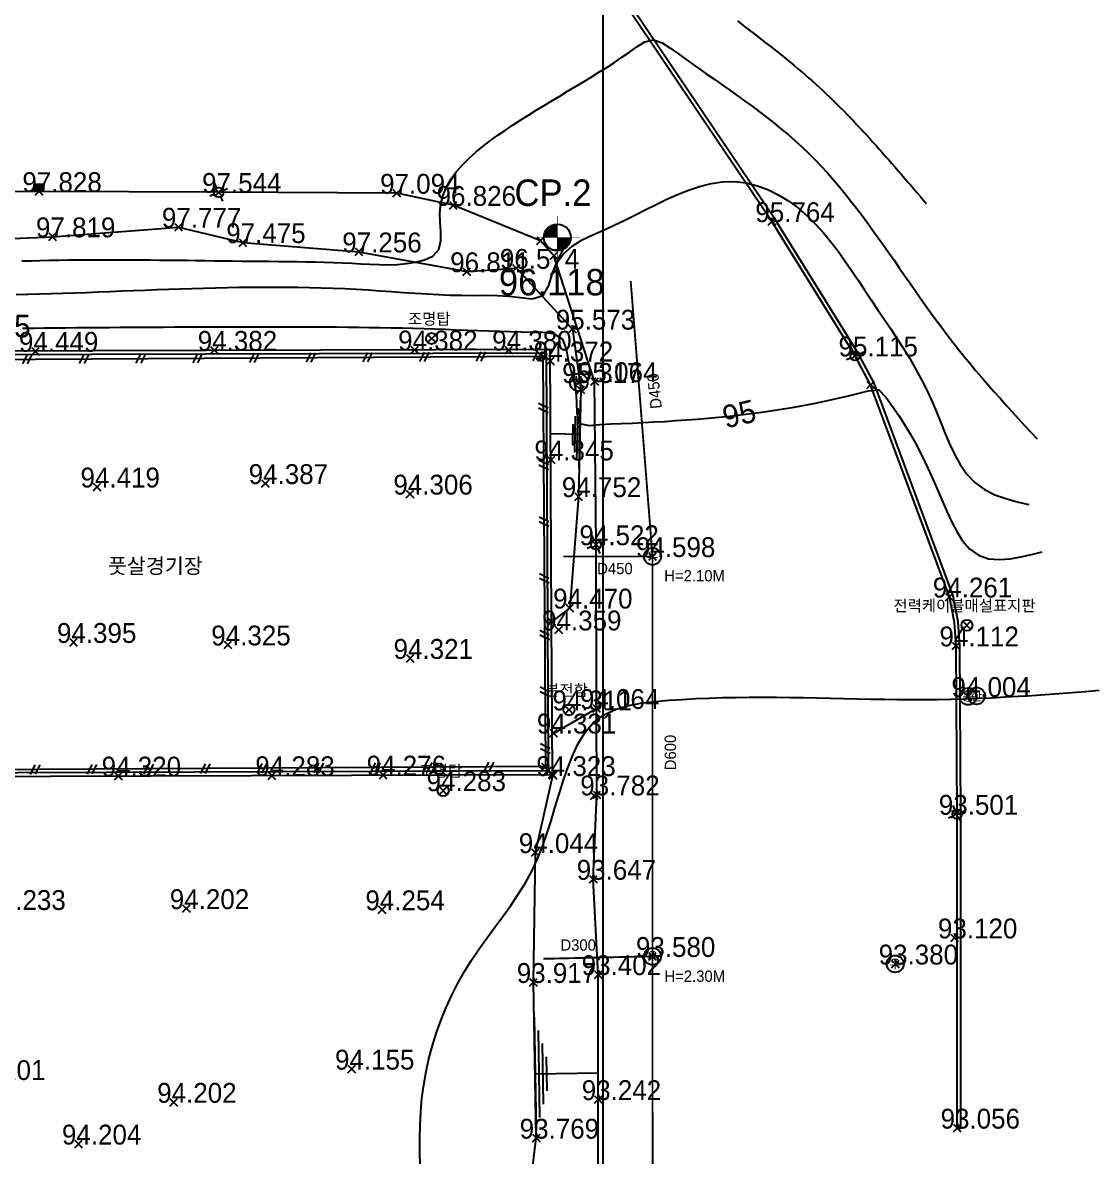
# Model space of a CAD drawing. Header units: millimetres. Extents: x 215151 to 215414, y 463007 to 463197.
# Drawn here: x 215269.4 to 215326.2, y 463103 to 463162.9 of the extents above; entities that cross this region are included whole.
import ezdxf
from ezdxf.enums import TextEntityAlignment as Align

# ---------------------------------------------------------------- set-up
doc = ezdxf.new("R2010")
doc.units = ezdxf.units.MM
doc.header["$MEASUREMENT"] = 0
doc.header["$PDMODE"] = 3
doc.header["$PDSIZE"] = 0.2
doc.linetypes.add('DASHED2', pattern=[0.375, 0.25, -0.125])
doc.layers.get('DEFPOINTS').update_dxf_attribs({"color": 155})
for name, color, linetype in [('1M(48)', 48, 'Continuous'), ('5M(86)', 86, 'Continuous'), ("CON'C(31)", 31, 'Continuous'), ('PTANNOTELE', 7, 'Continuous'), ('PTLAYER', 1, 'Continuous'), ('TEXT', 7, 'Continuous'), ('가로등(32)', 32, 'Continuous'), ('경계석(33)', 33, 'Continuous'), ('경사면(8)', 8, 'Continuous'), ('기타맨홀(25)', 25, 'Continuous'), ('도각선(5)', 5, 'Continuous'), ('도근점(1)', 1, 'Continuous'), ('도시가스맨홀(50)', 50, 'Continuous'), ('빗물받이(5)', 5, 'Continuous'), ('아스팔트도로(1)', 1, 'Continuous'), ('우수맨홀(42)', 42, 'Continuous'), ('콘크리트수로(5)', 5, 'Continuous'), ('통신맨홀(4)', 4, 'Continuous'), ('한전맨홀(1)', 1, 'Continuous'), ('휀스(70)', 70, 'Continuous')]:
    doc.layers.add(name, color=color, linetype=linetype)
doc.styles.add('돋음', font='Dotum.ttf')
doc.styles.add('돋음체', font='DotumChe.TTF')

# ---------------------------------------------------------------- blocks, each defined once
blk = doc.blocks.new('P')
at = {"layer": '휀스(70)', "linetype": 'Continuous'}
for points in [[(-0.25, -0.25), (0, 0.25)], [(0, -0.25), (0.25, 0.25)]]:
    blk.add_lwpolyline(points, dxfattribs=at)
blk = doc.blocks.new('w')
at = {"layer": '우수맨홀(42)'}
blk.add_circle((0, 0), 0.75, dxfattribs=at)
at = {"layer": '우수맨홀(42)', "style": '돋음체'}
blk.add_text('우', height=0.8, dxfattribs=at).set_placement((0, 0), align=Align.MIDDLE)
blk = doc.blocks.new('F')
at = {"layer": '가로등(32)'}
for p, q in [((-0.191, 0.421), (-0.349, 0.769)), ((0.421, 0.191), (0.769, 0.349)), ((-0.421, -0.191), (-0.769, -0.349)), ((0.191, -0.421), (0.349, -0.769))]:
    blk.add_line(p, q, dxfattribs=at)
blk.add_circle((0, 0), 0.42, dxfattribs=at)
blk = doc.blocks.new('t-')
at = {"layer": '통신맨홀(4)'}
blk.add_circle((0, 0), 0.75, dxfattribs=at)
at = {"layer": '통신맨홀(4)', "style": '돋음체'}
blk.add_text('통', height=0.8, dxfattribs=at).set_placement((0.013, 0.013), align=Align.MIDDLE)
blk = doc.blocks.new('e-')
at = {"layer": '한전맨홀(1)'}
blk.add_circle((0, 0), 0.75, dxfattribs=at)
at = {"layer": '한전맨홀(1)', "style": '돋음체'}
blk.add_text('한', height=0.8, rotation=0.42655, dxfattribs=at).set_placement((0, 0), align=Align.MIDDLE)
blk = doc.blocks.new('m')
at = {"layer": '기타맨홀(25)'}
blk.add_circle((0, 0), 0.78, dxfattribs=at)
at = {"layer": '기타맨홀(25)', "linetype": 'Continuous', "style": '돋음체'}
blk.add_text('M', height=1.1, dxfattribs=at).set_placement((-0.375, -0.524))
blk = doc.blocks.new('W1')
at = {"layer": '빗물받이(5)'}
h = blk.add_hatch(dxfattribs=at)
h.set_pattern_fill('ANSI31', color=256, scale=0.02, style=0)
h.set_pattern_definition([(45, (-178.083926, -134.613974), (-0.04490128, 0.04490128), [])])
h.paths.add_polyline_path([(0.26, 0.149), (-0.24, 0.149), (-0.24, -0.151), (0.26, -0.151)])
blk.add_lwpolyline([(-0.24, 0.149), (0.26, 0.149), (0.26, -0.151), (-0.24, -0.151), (-0.24, 0.149)], dxfattribs=at)
blk = doc.blocks.new('A$C483728D8')
at = {"layer": '도근점(1)', "color": 1, "const_width": 0.506}
for points in [[(0.803, 1.075, 0.414214), (0.55, 0.822, 1)], [(0.803, 0.569, 0.414214), (1.056, 0.822, 1)]]:
    blk.add_lwpolyline(points, format="xyb", dxfattribs=at)
at = {"layer": '도근점(1)', "color": 1, "const_width": 0.02}
for points in [[(0.803, 0), (0.803, 1.635)], [(1.659, 0.822), (0, 0.822)]]:
    blk.add_lwpolyline(points, dxfattribs=at)
at = {"layer": '도근점(1)', "color": 1}
blk.add_circle((0.803, 0.822), 0.506, dxfattribs=at)

msp = doc.modelspace()

# ---------------------------------------------------------------- linework, layer by layer
at = {"layer": '1M(48)'}
for points, elevation in [([(215307.22824, 463163.02906), (215307.42921, 463162.8747), (215307.42921, 463162.8747), (215307.63028, 463162.72045), (215307.63028, 463162.72045), (215307.83136, 463162.56624), (215307.83136, 463162.56624), (215308.03241, 463162.41197), (215308.03241, 463162.41197), (215308.23334, 463162.25754), (215308.23334, 463162.25754), (215308.43408, 463162.10288), (215308.43408, 463162.10288), (215308.63456, 463161.94787), (215308.63456, 463161.94787), (215308.8347, 463161.79244), (215308.8347, 463161.79244), (215309.03444, 463161.63648), (215309.03444, 463161.63648), (215309.23369, 463161.4799), (215309.23369, 463161.4799), (215309.43239, 463161.32262), (215309.43239, 463161.32262), (215309.63045, 463161.16454), (215309.63045, 463161.16454), (215309.8278, 463161.00557), (215309.8278, 463161.00557), (215310.02435, 463160.84562), (215310.02435, 463160.84562), (215310.22008, 463160.68458), (215310.22008, 463160.68458), (215310.41483, 463160.52243), (215310.41483, 463160.52243), (215310.60854, 463160.35905), (215310.60854, 463160.35905), (215310.80116, 463160.19437), (215310.80116, 463160.19437), (215310.99259, 463160.02832), (215310.99259, 463160.02832), (215311.18276, 463159.86083), (215311.18276, 463159.86083), (215311.37159, 463159.69182), (215311.37159, 463159.69182), (215311.55902, 463159.52127), (215311.55902, 463159.52127), (215311.74506, 463159.34919), (215311.74506, 463159.34919), (215311.92975, 463159.17568), (215311.92975, 463159.17568), (215312.11314, 463159.00078), (215312.11314, 463159.00078), (215312.29526, 463158.82457), (215312.29526, 463158.82457), (215312.47617, 463158.6471), (215312.47617, 463158.6471), (215312.65589, 463158.46845), (215312.65589, 463158.46845), (215312.83449, 463158.28866), (215312.83449, 463158.28866), (215313.01199, 463158.10779), (215313.01199, 463158.10779), (215313.18844, 463157.9259), (215313.18844, 463157.9259), (215313.36389, 463157.74304), (215313.36389, 463157.74304), (215313.53838, 463157.55927), (215313.53838, 463157.55927), (215313.71196, 463157.37463), (215313.71196, 463157.37463), (215313.88466, 463157.18917), (215313.88466, 463157.18917), (215314.05652, 463157.00294), (215314.05652, 463157.00294), (215314.22761, 463156.81599), (215314.22761, 463156.81599), (215314.39794, 463156.62836), (215314.39794, 463156.62836), (215314.56757, 463156.44009), (215314.56757, 463156.44009), (215314.73655, 463156.25123), (215314.73655, 463156.25123), (215314.9049, 463156.06182), (215314.9049, 463156.06182), (215315.07268, 463155.8719), (215315.07268, 463155.8719), (215315.23993, 463155.68151), (215315.23993, 463155.68151), (215315.40668, 463155.49068), (215315.40668, 463155.49068), (215315.57298, 463155.29947), (215315.57298, 463155.29947), (215315.73888, 463155.1079), (215315.73888, 463155.1079), (215315.9044, 463154.91601), (215315.9044, 463154.91601), (215316.0696, 463154.72384), (215316.0696, 463154.72384), (215316.23452, 463154.53142), (215316.23452, 463154.53142), (215316.39919, 463154.3388), (215316.39919, 463154.3388), (215316.56366, 463154.146), (215316.56366, 463154.146), (215316.72796, 463153.95307), (215316.72796, 463153.95307), (215316.89214, 463153.76003), (215316.89214, 463153.76003), (215317.05625, 463153.56692), (215317.05625, 463153.56692), (215317.22031, 463153.37378)], 98), ([(215269.37565, 463150.33885), (215269.86017, 463150.3528), (215269.86017, 463150.3528), (215270.34472, 463150.36534), (215270.34472, 463150.36534), (215270.82931, 463150.37634), (215270.82931, 463150.37634), (215271.31394, 463150.38568), (215271.31394, 463150.38568), (215271.79859, 463150.39324), (215271.79859, 463150.39324), (215272.28328, 463150.39901), (215272.28328, 463150.39901), (215272.76798, 463150.4031), (215272.76798, 463150.4031), (215273.25268, 463150.40564), (215273.25268, 463150.40564), (215273.7374, 463150.40675), (215273.7374, 463150.40675), (215274.22212, 463150.40657), (215274.22212, 463150.40657), (215274.70683, 463150.4052), (215274.70683, 463150.4052), (215275.19154, 463150.40278), (215275.19154, 463150.40278), (215275.67625, 463150.39943), (215275.67625, 463150.39943), (215276.16094, 463150.39529), (215276.16094, 463150.39529), (215276.64564, 463150.39047), (215276.64564, 463150.39047), (215277.13032, 463150.38509), (215277.13032, 463150.38509), (215277.615, 463150.37929), (215277.615, 463150.37929), (215278.09968, 463150.3732), (215278.09968, 463150.3732), (215278.58436, 463150.36692), (215278.58436, 463150.36692), (215279.06903, 463150.36059), (215279.06903, 463150.36059), (215279.55371, 463150.35433), (215279.55371, 463150.35433), (215280.03839, 463150.34826), (215280.03839, 463150.34826), (215280.52307, 463150.34251), (215280.52307, 463150.34251), (215281.00776, 463150.33718), (215281.00776, 463150.33718), (215281.49245, 463150.33237), (215281.49245, 463150.33237), (215281.97714, 463150.32787), (215281.97714, 463150.32787), (215282.46184, 463150.32332), (215282.46184, 463150.32332), (215282.94653, 463150.31839), (215282.94653, 463150.31839), (215283.43122, 463150.31274), (215283.43122, 463150.31274), (215283.91589, 463150.30599), (215283.91589, 463150.30599), (215284.40054, 463150.29781), (215284.40054, 463150.29781), (215284.88515, 463150.28781), (215284.88515, 463150.28781), (215285.36972, 463150.27562), (215285.36972, 463150.27562), (215285.85421, 463150.26085), (215285.85421, 463150.26085), (215286.3386, 463150.24307), (215286.3386, 463150.24307), (215286.82285, 463150.22187), (215286.82285, 463150.22187), (215287.30691, 463150.19678), (215287.30691, 463150.19678), (215287.79087, 463150.16988), (215287.79087, 463150.16988), (215288.27514, 463150.14913), (215288.27514, 463150.14913), (215288.75978, 463150.14299), (215288.75978, 463150.14299), (215289.24418, 463150.15877), (215289.24418, 463150.15877), (215289.72689, 463150.20202), (215289.72689, 463150.20202), (215290.20584, 463150.27602), (215290.20584, 463150.27602), (215290.67611, 463150.3922), (215290.67611, 463150.3922), (215291.11581, 463150.59276), (215291.11581, 463150.59276), (215291.43577, 463150.94814), (215291.43577, 463150.94814), (215291.54233, 463151.41815), (215291.54233, 463151.41815), (215291.53626, 463151.9025), (215291.53626, 463151.9025), (215291.50007, 463152.38586), (215291.50007, 463152.38586), (215291.48789, 463152.87025), (215291.48789, 463152.87025), (215291.53348, 463153.35237), (215291.53348, 463153.35237), (215291.65456, 463153.82119), (215291.65456, 463153.82119), (215291.8443, 463154.26679), (215291.8443, 463154.26679), (215292.08945, 463154.68463), (215292.08945, 463154.68463), (215292.37721, 463155.07446), (215292.37721, 463155.07446), (215292.69709, 463155.4385), (215292.69709, 463155.4385), (215293.04106, 463155.77991), (215293.04106, 463155.77991), (215293.40316, 463156.10207), (215293.40316, 463156.10207), (215293.77892, 463156.40823), (215293.77892, 463156.40823), (215294.16491, 463156.70139), (215294.16491, 463156.70139), (215294.55841, 463156.98441), (215294.55841, 463156.98441), (215294.95712, 463157.26005), (215294.95712, 463157.26005), (215295.35971, 463157.52997), (215295.35971, 463157.52997), (215295.76578, 463157.79465), (215295.76578, 463157.79465), (215296.1749, 463158.05457), (215296.1749, 463158.05457), (215296.58659, 463158.31041), (215296.58659, 463158.31041), (215297.00033, 463158.56291), (215297.00033, 463158.56291), (215297.41556, 463158.81295), (215297.41556, 463158.81295), (215297.83173, 463159.06153), (215297.83173, 463159.06153), (215298.24815, 463159.30961), (215298.24815, 463159.30961), (215298.66425, 463159.55822), (215298.66425, 463159.55822), (215299.07941, 463159.80839), (215299.07941, 463159.80839), (215299.49306, 463160.06106), (215299.49306, 463160.06106), (215299.90464, 463160.31709), (215299.90464, 463160.31709), (215300.31361, 463160.57725), (215300.31361, 463160.57725), (215300.71953, 463160.84217), (215300.71953, 463160.84217), (215301.12196, 463161.11234), (215301.12196, 463161.11234), (215301.52056, 463161.38814), (215301.52056, 463161.38814), (215301.91574, 463161.66883), (215301.91574, 463161.66883), (215302.32906, 463161.92097), (215302.32906, 463161.92097), (215302.79666, 463162.02511), (215302.79666, 463162.02511), (215303.25431, 463161.8762), (215303.25431, 463161.8762), (215303.66208, 463161.61481), (215303.66208, 463161.61481), (215304.05408, 463161.3297), (215304.05408, 463161.3297), (215304.44722, 463161.04617), (215304.44722, 463161.04617), (215304.84173, 463160.76455), (215304.84173, 463160.76455), (215305.23729, 463160.4844), (215305.23729, 463160.4844), (215305.63354, 463160.20524), (215305.63354, 463160.20524), (215306.0301, 463159.92653), (215306.0301, 463159.92653), (215306.42658, 463159.64768), (215306.42658, 463159.64768), (215306.82251, 463159.36808), (215306.82251, 463159.36808), (215307.21744, 463159.08705), (215307.21744, 463159.08705), (215307.61086, 463158.80392), (215307.61086, 463158.80392), (215308.00221, 463158.51795), (215308.00221, 463158.51795), (215308.39094, 463158.2284), (215308.39094, 463158.2284), (215308.77642, 463157.93455), (215308.77642, 463157.93455), (215309.15801, 463157.63566), (215309.15801, 463157.63566), (215309.53502, 463157.33101), (215309.53502, 463157.33101), (215309.90674, 463157.01994), (215309.90674, 463157.01994), (215310.27247, 463156.70185), (215310.27247, 463156.70185), (215310.63147, 463156.37618), (215310.63147, 463156.37618), (215310.98303, 463156.04249), (215310.98303, 463156.04249), (215311.32649, 463155.70048), (215311.32649, 463155.70048), (215311.66185, 463155.35052), (215311.66185, 463155.35052), (215311.98958, 463154.9934), (215311.98958, 463154.9934), (215312.3102, 463154.62987), (215312.3102, 463154.62987), (215312.6242, 463154.26063), (215312.6242, 463154.26063), (215312.93214, 463153.8863), (215312.93214, 463153.8863), (215313.23456, 463153.50749), (215313.23456, 463153.50749), (215313.53198, 463153.12476), (215313.53198, 463153.12476), (215313.82496, 463152.73861), (215313.82496, 463152.73861), (215314.11403, 463152.34952), (215314.11403, 463152.34952), (215314.39973, 463151.95795), (215314.39973, 463151.95795), (215314.68257, 463151.56431), (215314.68257, 463151.56431), (215314.96308, 463151.169), (215314.96308, 463151.169), (215315.24177, 463150.77241), (215315.24177, 463150.77241), (215315.51916, 463150.37491), (215315.51916, 463150.37491), (215315.79574, 463149.97685), (215315.79574, 463149.97685), (215316.07202, 463149.57857), (215316.07202, 463149.57857), (215316.3485, 463149.18043), (215316.3485, 463149.18043), (215316.62566, 463148.78277), (215316.62566, 463148.78277), (215316.904, 463148.38594), (215316.904, 463148.38594), (215317.18401, 463147.99029), (215317.18401, 463147.99029), (215317.46619, 463147.59617), (215317.46619, 463147.59617), (215317.75102, 463147.20397), (215317.75102, 463147.20397), (215318.039, 463146.81408), (215318.039, 463146.81408), (215318.33061, 463146.4269), (215318.33061, 463146.4269), (215318.62635, 463146.04286), (215318.62635, 463146.04286), (215318.92642, 463145.66219), (215318.92642, 463145.66219), (215319.23055, 463145.28477), (215319.23055, 463145.28477), (215319.53843, 463144.91039), (215319.53843, 463144.91039), (215319.84973, 463144.53885), (215319.84973, 463144.53885), (215320.16413, 463144.16993), (215320.16413, 463144.16993), (215320.48131, 463143.8034), (215320.48131, 463143.8034), (215320.80097, 463143.43903), (215320.80097, 463143.43903), (215321.12278, 463143.07655), (215321.12278, 463143.07655), (215321.44643, 463142.71572), (215321.44643, 463142.71572), (215321.77161, 463142.35627), (215321.77161, 463142.35627), (215322.09802, 463141.99793), (215322.09802, 463141.99793), (215322.42534, 463141.64042), (215322.42534, 463141.64042), (215322.75327, 463141.28347), (215322.75327, 463141.28347), (215323.0815, 463140.9268)], 97), ([(215269.07599, 463148.5689), (215269.69685, 463148.58386), (215269.69685, 463148.58386), (215270.31767, 463148.60019), (215270.31767, 463148.60019), (215270.93845, 463148.61803), (215270.93845, 463148.61803), (215271.55918, 463148.63752), (215271.55918, 463148.63752), (215272.17986, 463148.65859), (215272.17986, 463148.65859), (215272.8005, 463148.68094), (215272.8005, 463148.68094), (215273.42109, 463148.70426), (215273.42109, 463148.70426), (215274.04167, 463148.72825), (215274.04167, 463148.72825), (215274.66223, 463148.7526), (215274.66223, 463148.7526), (215275.28278, 463148.777), (215275.28278, 463148.777), (215275.90335, 463148.80113), (215275.90335, 463148.80113), (215276.52394, 463148.8247), (215276.52394, 463148.8247), (215277.14456, 463148.84739), (215277.14456, 463148.84739), (215277.76522, 463148.8689), (215277.76522, 463148.8689), (215278.38594, 463148.88891), (215278.38594, 463148.88891), (215279.00671, 463148.90712), (215279.00671, 463148.90712), (215279.62753, 463148.92323), (215279.62753, 463148.92323), (215280.24842, 463148.93693), (215280.24842, 463148.93693), (215280.86935, 463148.94793), (215280.86935, 463148.94793), (215281.49034, 463148.95591), (215281.49034, 463148.95591), (215282.11136, 463148.96059), (215282.11136, 463148.96059), (215282.73239, 463148.96167), (215282.73239, 463148.96167), (215283.35342, 463148.95886), (215283.35342, 463148.95886), (215283.97442, 463148.95188), (215283.97442, 463148.95188), (215284.59535, 463148.94044), (215284.59535, 463148.94044), (215285.21618, 463148.92427), (215285.21618, 463148.92427), (215285.83685, 463148.90309), (215285.83685, 463148.90309), (215286.45732, 463148.87665), (215286.45732, 463148.87665), (215287.07753, 463148.84468), (215287.07753, 463148.84468), (215287.69744, 463148.80719), (215287.69744, 463148.80719), (215288.31709, 463148.76565), (215288.31709, 463148.76565), (215288.93658, 463148.72193), (215288.93658, 463148.72193), (215289.55607, 463148.67793), (215289.55607, 463148.67793), (215290.17566, 463148.63556), (215290.17566, 463148.63556), (215290.79548, 463148.59679), (215290.79548, 463148.59679), (215291.41564, 463148.56371), (215291.41564, 463148.56371), (215292.03616, 463148.53852), (215292.03616, 463148.53852), (215292.65701, 463148.52361), (215292.65701, 463148.52361), (215293.27802, 463148.52115), (215293.27802, 463148.52115), (215293.89904, 463148.52363), (215293.89904, 463148.52363), (215294.51999, 463148.51445), (215294.51999, 463148.51445), (215295.13998, 463148.47957), (215295.13998, 463148.47957), (215295.75705, 463148.41025), (215295.75705, 463148.41025), (215296.37428, 463148.34517), (215296.37428, 463148.34517), (215296.95655, 463148.51132), (215296.95655, 463148.51132), (215297.2569, 463149.04746), (215297.2569, 463149.04746), (215297.43215, 463149.6432), (215297.43215, 463149.6432), (215297.6612, 463150.21917), (215297.6612, 463150.21917), (215298.02301, 463150.72187), (215298.02301, 463150.72187), (215298.49068, 463151.12885), (215298.49068, 463151.12885), (215299.01968, 463151.45334), (215299.01968, 463151.45334), (215299.57788, 463151.72528), (215299.57788, 463151.72528), (215300.14658, 463151.97481), (215300.14658, 463151.97481), (215300.71351, 463152.2283), (215300.71351, 463152.2283), (215301.27384, 463152.49607), (215301.27384, 463152.49607), (215301.82973, 463152.77295), (215301.82973, 463152.77295), (215302.38394, 463153.0532), (215302.38394, 463153.0532), (215302.93937, 463153.33101), (215302.93937, 463153.33101), (215303.49903, 463153.60015), (215303.49903, 463153.60015), (215304.06596, 463153.85359), (215304.06596, 463153.85359), (215304.64299, 463154.08303), (215304.64299, 463154.08303), (215305.23234, 463154.27849), (215305.23234, 463154.27849), (215305.83489, 463154.42805), (215305.83489, 463154.42805), (215306.44904, 463154.51823), (215306.44904, 463154.51823), (215307.06941, 463154.53565), (215307.06941, 463154.53565), (215307.6865, 463154.47027), (215307.6865, 463154.47027), (215308.28884, 463154.32085), (215308.28884, 463154.32085), (215308.86942, 463154.10122), (215308.86942, 463154.10122), (215309.42526, 463153.82471), (215309.42526, 463153.82471), (215309.95423, 463153.4997), (215309.95423, 463153.4997), (215310.45441, 463153.13187), (215310.45441, 463153.13187), (215310.92531, 463152.72718), (215310.92531, 463152.72718), (215311.36808, 463152.29185), (215311.36808, 463152.29185), (215311.78514, 463151.83179), (215311.78514, 463151.83179), (215312.17975, 463151.35229), (215312.17975, 463151.35229), (215312.55565, 463150.85797), (215312.55565, 463150.85797), (215312.91686, 463150.35281), (215312.91686, 463150.35281), (215313.26753, 463149.84025), (215313.26753, 463149.84025), (215313.61185, 463149.32341), (215313.61185, 463149.32341), (215313.95412, 463148.8052), (215313.95412, 463148.8052), (215314.29858, 463148.28845), (215314.29858, 463148.28845), (215314.64626, 463147.77386), (215314.64626, 463147.77386), (215314.99476, 463147.25983), (215314.99476, 463147.25983), (215315.34149, 463146.7446), (215315.34149, 463146.7446), (215315.68377, 463146.22642), (215315.68377, 463146.22642), (215316.01892, 463145.70359), (215316.01892, 463145.70359), (215316.34426, 463145.17461), (215316.34426, 463145.17461), (215316.65718, 463144.63818), (215316.65718, 463144.63818), (215316.95519, 463144.09335), (215316.95519, 463144.09335), (215317.23602, 463143.53946), (215317.23602, 463143.53946), (215317.49768, 463142.97627), (215317.49768, 463142.97627), (215317.73965, 463142.40433), (215317.73965, 463142.40433), (215317.97011, 463141.82764), (215317.97011, 463141.82764), (215318.2006, 463141.25096), (215318.2006, 463141.25096), (215318.44267, 463140.67907), (215318.44267, 463140.67907), (215318.70877, 463140.11802), (215318.70877, 463140.11802), (215319.01294, 463139.57679), (215319.01294, 463139.57679), (215319.37071, 463139.06962), (215319.37071, 463139.06962), (215319.79644, 463138.61841), (215319.79644, 463138.61841), (215320.29609, 463138.25124), (215320.29609, 463138.25124), (215320.85276, 463137.97721), (215320.85276, 463137.97721), (215321.43872, 463137.77215), (215321.43872, 463137.77215), (215322.03805, 463137.60964), (215322.03805, 463137.60964), (215322.64251, 463137.46714)], 96), ([(215290.45182, 463102.51815), (215290.43086, 463103.22948), (215290.43086, 463103.22948), (215290.42528, 463103.9411), (215290.42528, 463103.9411), (215290.43892, 463104.65259), (215290.43892, 463104.65259), (215290.47553, 463105.36327), (215290.47553, 463105.36327), (215290.53872, 463106.07206), (215290.53872, 463106.07206), (215290.63176, 463106.77755), (215290.63176, 463106.77755), (215290.75606, 463107.47821), (215290.75606, 463107.47821), (215290.91082, 463108.17278), (215290.91082, 463108.17278), (215291.09518, 463108.86008), (215291.09518, 463108.86008), (215291.30841, 463109.53898), (215291.30841, 463109.53898), (215291.54984, 463110.20838), (215291.54984, 463110.20838), (215291.81889, 463110.86716), (215291.81889, 463110.86716), (215292.11508, 463111.51419), (215292.11508, 463111.51419), (215292.43797, 463112.14832), (215292.43797, 463112.14832), (215292.78718, 463112.76834), (215292.78718, 463112.76834), (215293.16239, 463113.37299), (215293.16239, 463113.37299), (215293.56105, 463113.96245), (215293.56105, 463113.96245), (215293.97572, 463114.5408), (215293.97572, 463114.5408), (215294.39861, 463115.11318), (215294.39861, 463115.11318), (215294.82209, 463115.68512), (215294.82209, 463115.68512), (215295.23838, 463116.2623), (215295.23838, 463116.2623), (215295.63911, 463116.85036), (215295.63911, 463116.85036), (215296.01499, 463117.45456), (215296.01499, 463117.45456), (215296.3556, 463118.07926), (215296.3556, 463118.07926), (215296.6545, 463118.72497), (215296.6545, 463118.72497), (215296.91744, 463119.38619), (215296.91744, 463119.38619), (215297.15303, 463120.05768), (215297.15303, 463120.05768), (215297.37029, 463120.73535), (215297.37029, 463120.73535), (215297.57815, 463121.41597), (215297.57815, 463121.41597), (215297.7851, 463122.09686), (215297.7851, 463122.09686), (215297.9991, 463122.77557), (215297.9991, 463122.77557), (215298.22745, 463123.44958), (215298.22745, 463123.44958), (215298.47964, 463124.11497), (215298.47964, 463124.11497), (215298.77507, 463124.76218), (215298.77507, 463124.76218), (215299.13822, 463125.37359), (215299.13822, 463125.37359), (215299.59624, 463125.91674), (215299.59624, 463125.91674), (215300.16373, 463126.34335), (215300.16373, 463126.34335), (215300.80852, 463126.64222), (215300.80852, 463126.64222), (215301.49155, 463126.8404), (215301.49155, 463126.8404), (215302.1914, 463126.96843), (215302.1914, 463126.96843), (215302.8981, 463127.05164), (215302.8981, 463127.05164), (215303.6073, 463127.1106), (215303.6073, 463127.1106), (215304.31732, 463127.15858), (215304.31732, 463127.15858), (215305.0279, 463127.19747), (215305.0279, 463127.19747), (215305.73891, 463127.22771), (215305.73891, 463127.22771), (215306.4502, 463127.24984), (215306.4502, 463127.24984), (215307.1617, 463127.26449), (215307.1617, 463127.26449), (215307.8733, 463127.27232), (215307.8733, 463127.27232), (215308.58494, 463127.2741), (215308.58494, 463127.2741), (215309.29662, 463127.27062), (215309.29662, 463127.27062), (215310.00823, 463127.26275), (215310.00823, 463127.26275), (215310.71979, 463127.25139), (215310.71979, 463127.25139), (215311.4313, 463127.2375), (215311.4313, 463127.2375), (215312.14279, 463127.22204), (215312.14279, 463127.22204), (215312.85426, 463127.206), (215312.85426, 463127.206), (215313.56574, 463127.19037), (215313.56574, 463127.19037), (215314.27725, 463127.17616), (215314.27725, 463127.17616), (215314.98881, 463127.16434), (215314.98881, 463127.16434), (215315.70041, 463127.15587), (215315.70041, 463127.15587), (215316.41205, 463127.15166), (215316.41205, 463127.15166), (215317.1237, 463127.15258), (215317.1237, 463127.15258), (215317.83532, 463127.15917), (215317.83532, 463127.15917), (215318.54686, 463127.17188), (215318.54686, 463127.17188), (215319.25825, 463127.19115), (215319.25825, 463127.19115), (215319.96944, 463127.21682), (215319.96944, 463127.21682), (215320.68039, 463127.24831), (215320.68039, 463127.24831), (215321.3911, 463127.28506), (215321.3911, 463127.28506), (215322.10154, 463127.32647), (215322.10154, 463127.32647), (215322.81174, 463127.37197), (215322.81174, 463127.37197), (215323.5217, 463127.42098), (215323.5217, 463127.42098), (215324.23146, 463127.47291), (215324.23146, 463127.47291), (215324.94104, 463127.52717), (215324.94104, 463127.52717), (215325.65049, 463127.58319), (215325.65049, 463127.58319), (215326.35984, 463127.64038)], 94)]:
    msp.add_lwpolyline(points, dxfattribs=dict(at, elevation=elevation))
at = {"layer": '5M(86)'}
msp.add_lwpolyline([(215269.41443, 463146.78709), (215269.98788, 463146.79298), (215269.98788, 463146.79298), (215270.56134, 463146.79863), (215270.56134, 463146.79863), (215271.1348, 463146.80406), (215271.1348, 463146.80406), (215271.70826, 463146.80927), (215271.70826, 463146.80927), (215272.28172, 463146.81426), (215272.28172, 463146.81426), (215272.85518, 463146.81902), (215272.85518, 463146.81902), (215273.42865, 463146.82356), (215273.42865, 463146.82356), (215274.00212, 463146.82788), (215274.00212, 463146.82788), (215274.57559, 463146.83198), (215274.57559, 463146.83198), (215275.14906, 463146.83586), (215275.14906, 463146.83586), (215275.72253, 463146.83952), (215275.72253, 463146.83952), (215276.296, 463146.84297), (215276.296, 463146.84297), (215276.86948, 463146.8462), (215276.86948, 463146.8462), (215277.44295, 463146.84921), (215277.44295, 463146.84921), (215278.01643, 463146.85202), (215278.01643, 463146.85202), (215278.58991, 463146.8546), (215278.58991, 463146.8546), (215279.16339, 463146.85698), (215279.16339, 463146.85698), (215279.73687, 463146.85914), (215279.73687, 463146.85914), (215280.31035, 463146.86108), (215280.31035, 463146.86108), (215280.88383, 463146.86275), (215280.88383, 463146.86275), (215281.45731, 463146.86404), (215281.45731, 463146.86404), (215282.0308, 463146.86488), (215282.0308, 463146.86488), (215282.60428, 463146.86518), (215282.60428, 463146.86518), (215283.17777, 463146.86486), (215283.17777, 463146.86486), (215283.75125, 463146.86382), (215283.75125, 463146.86382), (215284.32473, 463146.86198), (215284.32473, 463146.86198), (215284.89821, 463146.85926), (215284.89821, 463146.85926), (215285.47168, 463146.85557), (215285.47168, 463146.85557), (215286.04514, 463146.85082), (215286.04514, 463146.85082), (215286.6186, 463146.84493), (215286.6186, 463146.84493), (215287.19204, 463146.83781), (215287.19204, 463146.83781), (215287.76546, 463146.82938), (215287.76546, 463146.82938), (215288.33886, 463146.81955), (215288.33886, 463146.81955), (215288.91223, 463146.80822), (215288.91223, 463146.80822), (215289.48557, 463146.79533), (215289.48557, 463146.79533), (215290.05887, 463146.78078), (215290.05887, 463146.78078), (215290.63212, 463146.76449), (215290.63212, 463146.76449), (215291.20532, 463146.74637), (215291.20532, 463146.74637), (215291.77846, 463146.72642), (215291.77846, 463146.72642), (215292.35155, 463146.70516), (215292.35155, 463146.70516), (215292.92461, 463146.68329), (215292.92461, 463146.68329), (215293.49768, 463146.66151), (215293.49768, 463146.66151), (215294.07078, 463146.64055), (215294.07078, 463146.64055), (215294.64394, 463146.62111), (215294.64394, 463146.62111), (215295.21716, 463146.6039), (215295.21716, 463146.6039), (215295.79047, 463146.58963), (215295.79047, 463146.58963), (215296.36386, 463146.57904), (215296.36386, 463146.57904), (215296.9373, 463146.57268), (215296.9373, 463146.57268), (215297.50511, 463146.5071), (215297.50511, 463146.5071), (215297.9841, 463146.20866), (215297.9841, 463146.20866), (215298.16942, 463145.67228), (215298.16942, 463145.67228), (215298.27155, 463145.10818), (215298.27155, 463145.10818), (215298.42096, 463144.55458), (215298.42096, 463144.55458), (215298.57785, 463144.003), (215298.57785, 463144.003), (215298.69036, 463143.44108), (215298.69036, 463143.44108), (215298.71693, 463142.86858), (215298.71693, 463142.86858), (215298.74182, 463142.29595), (215298.74182, 463142.29595), (215298.88047, 463141.7419), (215298.88047, 463141.7419), (215299.38696, 463141.63929), (215299.38696, 463141.63929), (215299.95537, 463141.69973), (215299.95537, 463141.69973), (215300.52846, 463141.72086), (215300.52846, 463141.72086), (215301.10149, 463141.74374), (215301.10149, 463141.74374), (215301.67443, 463141.76871), (215301.67443, 463141.76871), (215302.24726, 463141.7961), (215302.24726, 463141.7961), (215302.81995, 463141.82625), (215302.81995, 463141.82625), (215303.39247, 463141.85947), (215303.39247, 463141.85947), (215303.96478, 463141.89611), (215303.96478, 463141.89611), (215304.53684, 463141.93647), (215304.53684, 463141.93647), (215305.10861, 463141.98086), (215305.10861, 463141.98086), (215305.68001, 463142.02962), (215305.68001, 463142.02962), (215306.251, 463142.08302), (215306.251, 463142.08302), (215306.82151, 463142.14139), (215306.82151, 463142.14139), (215307.39145, 463142.20501), (215307.39145, 463142.20501), (215307.96075, 463142.27417), (215307.96075, 463142.27417), (215308.5293, 463142.34915), (215308.5293, 463142.34915), (215309.09702, 463142.43023), (215309.09702, 463142.43023), (215309.6638, 463142.51767), (215309.6638, 463142.51767), (215310.22951, 463142.61173), (215310.22951, 463142.61173), (215310.79404, 463142.71266), (215310.79404, 463142.71266), (215311.35726, 463142.82068), (215311.35726, 463142.82068), (215311.91902, 463142.93602), (215311.91902, 463142.93602), (215312.47918, 463143.0589), (215312.47918, 463143.0589), (215313.03758, 463143.18951), (215313.03758, 463143.18951), (215313.59408, 463143.32804), (215313.59408, 463143.32804), (215314.1485, 463143.47464), (215314.1485, 463143.47464), (215314.70369, 463143.52006), (215314.70369, 463143.52006), (215315.10121, 463143.11309), (215315.10121, 463143.11309), (215315.43906, 463142.64972), (215315.43906, 463142.64972), (215315.76344, 463142.17681), (215315.76344, 463142.17681), (215316.07329, 463141.69427), (215316.07329, 463141.69427), (215316.36801, 463141.20233), (215316.36801, 463141.20233), (215316.6476, 463140.70165), (215316.6476, 463140.70165), (215316.91288, 463140.19323), (215316.91288, 463140.19323), (215317.16549, 463139.67839), (215317.16549, 463139.67839), (215317.40772, 463139.1586), (215317.40772, 463139.1586), (215317.64231, 463138.6353), (215317.64231, 463138.6353), (215317.87208, 463138.10988), (215317.87208, 463138.10988), (215318.09964, 463137.58349), (215318.09964, 463137.58349), (215318.32804, 463137.05741), (215318.32804, 463137.05741), (215318.56741, 463136.53631), (215318.56741, 463136.53631), (215318.83249, 463136.02789), (215318.83249, 463136.02789), (215319.14091, 463135.54476), (215319.14091, 463135.54476), (215319.51551, 463135.11158), (215319.51551, 463135.11158), (215319.97922, 463134.77751), (215319.97922, 463134.77751), (215320.52153, 463134.59719), (215320.52153, 463134.59719), (215321.09228, 463134.55131), (215321.09228, 463134.55131), (215321.66387, 463134.5935), (215321.66387, 463134.5935), (215322.22931, 463134.68851), (215322.22931, 463134.68851), (215322.78905, 463134.81316), (215322.78905, 463134.81316), (215323.34568, 463134.95117)], dxfattribs=at)
at = {"layer": "CON'C(31)"}
msp.add_lwpolyline([(215297.43134, 463125.32447), (215299.77542, 463126.68322)], dxfattribs=at)
at = {"layer": 'PTLAYER'}
for p in [(215270.2776, 463154.0134, 97.82828), (215279.78634, 463153.96967, 97.54383), (215289.20322, 463153.92496, 97.09447), (215292.1935, 463153.28368, 96.82592), (215309.05516, 463152.42484, 95.76419), (215277.66122, 463152.12798, 97.77696), (215270.99601, 463151.6215, 97.81897), (215281.06295, 463151.31329, 97.47522), (215296.81275, 463151.41161, 96.17204), (215287.20174, 463150.82622, 97.2563), (215297.52191, 463150.62585, 96.00816), (215295.5395, 463149.95629, 96.57443), (215292.9116, 463149.77615, 96.81145), (215291.05128, 463146.23924, 94.33797), (215298.4982, 463146.74098, 95.57302), (215290.1575, 463145.64115, 94.38191), (215295.13336, 463145.63164, 94.37975), (215270.09623, 463145.56721, 94.44878), (215279.55594, 463145.62176, 94.38208), (215296.96819, 463145.30378, 94.33746), (215297.33282, 463145.05445, 94.37197), (215313.45685, 463145.32144, 95.11471), (215298.83473, 463143.91946, 95.3165), (215299.67417, 463143.96432, 95.06356), (215298.93915, 463143.53666, 95.1811), (215314.27797, 463143.7877, 95.00495), (215297.36761, 463139.82516, 94.34476), (215282.25122, 463138.57509, 94.38724), (215273.35265, 463138.39208, 94.41946), (215289.90507, 463138.01811, 94.30626), (215298.82063, 463137.88199, 94.75217), (215299.75037, 463135.34007, 94.52165), (215302.73868, 463134.71415, 94.59828), (215318.44536, 463132.57661, 94.26062), (215298.35723, 463131.99195, 94.46955), (215297.40276, 463131.26088, 94.32592), (215297.7722, 463130.83635, 94.35861), (215319.37025, 463131.07825, 94.3478), (215272.10759, 463130.17543, 94.39543), (215280.27177, 463130.04357, 94.32531), (215318.79541, 463129.9906, 94.11153), (215289.91579, 463129.33157, 94.32081), (215319.43066, 463127.31633, 94.00418), (215298.31942, 463126.60712, 94.31073), (215299.77542, 463126.68322, 94.06392), (215297.4984, 463125.3851, 94.33066), (215297.06991, 463123.60189, 94.3028), (215274.47268, 463123.10854, 94.32048), (215282.60109, 463123.12753, 94.28318), (215288.49103, 463123.16119, 94.27605), (215297.1986, 463123.39307, 94.29963), (215297.44161, 463123.1915, 94.26249), (215297.46815, 463123.13545, 94.32304), (215291.66252, 463122.33609, 94.28341), (215299.6513, 463122.06, 93.84886), (215299.79251, 463122.11315, 93.78184), (215318.7629, 463121.08781, 93.50102), (215296.54151, 463119.06175, 94.04374), (215299.60514, 463117.65061, 93.64722), (215278.07738, 463116.10025, 94.20158), (215288.42397, 463116.03858, 94.25397), (215318.71609, 463114.55126, 93.12015), (215302.73845, 463113.57128, 93.58046), (215315.5795, 463113.17106, 93.38034), (215296.43448, 463112.19556, 93.91748), (215299.86698, 463112.60814, 93.402), (215286.81849, 463107.61332, 94.15461), (215277.41076, 463105.85793, 94.20185), (215299.87116, 463106.00149, 93.24196), (215318.85508, 463104.49368, 93.05564), (215296.58852, 463103.96236, 93.76947), (215272.3711, 463103.65034, 94.20391)]:
    msp.add_point(p, dxfattribs=at)
at = {"layer": 'TEXT'}
for centre in [(215291.05128, 463146.23924), (215319.37025, 463131.07825), (215298.31942, 463126.60712), (215291.66252, 463122.33609)]:
    msp.add_circle(centre, 0.29298, dxfattribs=at)
at = {"layer": '경계석(33)'}
for points in [[(215318.85508, 463104.49368), (215318.85508, 463114.55126), (215318.85508, 463121.08781), (215318.79541, 463129.9906), (215318.71427, 463131.22881), (215318.44536, 463132.57661), (215314.27797, 463143.7877), (215313.45685, 463145.32144), (215309.05516, 463152.42484), (215301.14608, 463164.15338), (215295.87485, 463171.88825), (215287.5812, 463184.1329), (215286.08247, 463186.45955)], [(215319.05508, 463104.49368), (215319.05508, 463114.55126), (215319.05508, 463121.08848), (215318.99537, 463129.99781), (215318.91298, 463131.25503), (215318.63838, 463132.63136), (215314.4607, 463143.87012), (215313.63018, 463145.42141), (215309.22313, 463152.53347), (215301.31163, 463164.26561), (215296.04029, 463172.00064), (215287.74809, 463184.24315), (215286.2506, 463186.56785)], [(215318.85508, 463104.49368), (215319.05508, 463104.49368)]]:
    msp.add_lwpolyline(points, dxfattribs=at)
at = {"layer": '경사면(8)'}
for p, q in [((215298.85173, 463139.3658), (215298.92717, 463142.96501)), ((215298.74056, 463139.78822), (215298.79839, 463142.54761)), ((215298.51821, 463140.63306), (215298.54085, 463141.71283)), ((215298.62939, 463140.21064), (215298.66962, 463142.13022)), ((215298.62939, 463140.21064), (215298.66962, 463142.13022)), ((215298.88945, 463141.1654), (215297.35237, 463141.19762)), ((215296.46895, 463110.35303), (215296.58119, 463104.35408)), ((215296.68201, 463109.65689), (215296.76806, 463105.0577)), ((215296.89507, 463108.96076), (215296.95493, 463105.76132)), ((215296.89507, 463108.96076), (215296.95493, 463105.76132)), ((215297.10813, 463108.26462), (215297.1418, 463106.46494)), ((215296.52507, 463107.35355), (215299.87027, 463107.41614))]:
    msp.add_line(p, q, dxfattribs=at)
for points in [[(215188.16116, 463144.84019), (215192.38392, 463147.94047), (215194.98317, 463148.5734), (215200.72309, 463148.70495), (215208.7348, 463148.94441), (215217.34255, 463149.13866), (215224.38381, 463149.8898), (215227.26597, 463149.6387), (215234.48339, 463149.4901), (215244.59632, 463150.73506), (215250.76044, 463150.83633), (215259.96594, 463151.15937), (215270.99601, 463151.6215), (215277.66122, 463152.12798), (215281.06295, 463151.31329), (215287.20174, 463150.82622), (215292.9116, 463149.77615), (215295.5395, 463149.95629), (215298.4982, 463146.74098), (215298.93915, 463143.53666), (215298.82063, 463137.88199), (215298.35723, 463131.99195), (215297.40276, 463131.26088)], [(215257.88284, 463070.10107), (215263.04283, 463072.64412), (215269.25448, 463073.13699), (215277.06982, 463073.45194), (215281.85705, 463074.24399), (215285.53263, 463075.91488), (215289.55418, 463078.13032), (215294.64029, 463078.3771), (215296.12329, 463081.13092), (215295.06911, 463087.84904), (215295.66175, 463096.38686), (215296.58852, 463103.96236), (215296.43448, 463112.19556), (215296.54151, 463119.06175), (215297.46815, 463123.13545)]]:
    msp.add_lwpolyline(points, dxfattribs=at)
at = {"layer": '도각선(5)'}
msp.add_lwpolyline([(215300.11496, 463194.43687), (215300.11496, 463007.20119)], dxfattribs=at)
at = {"layer": '아스팔트도로(1)'}
msp.add_lwpolyline([(215299.85871, 463087.8393), (215299.87116, 463106.00149), (215299.86698, 463112.60814), (215299.60514, 463117.65061), (215299.79251, 463122.11315), (215299.77542, 463126.68322), (215299.75037, 463135.34007), (215299.67417, 463143.96432), (215297.52191, 463150.62585), (215296.81275, 463151.41161), (215292.1935, 463153.28368), (215289.20322, 463153.92496), (215279.78634, 463153.96967), (215270.2776, 463154.0134), (215261.51094, 463153.96123), (215252.32326, 463153.93337), (215243.7843, 463153.97788), (215237.76564, 463153.95904), (215222.9605, 463154.00434), (215213.58513, 463154.02763), (215208.37483, 463154.04786), (215201.52893, 463154.03235), (215196.42029, 463154.0767, 0.1554626), (215194.37566, 463153.54368)], format="xyb", dxfattribs=at)
at = {"layer": '우수맨홀(42)', "linetype": 'DASHED2', "ltscale": 5, "const_width": 0.1}
for points in [[(215303.0703, 463032.55749), (215302.75254, 463063.66628), (215302.73845, 463113.57128), (215302.73868, 463134.71415), (215301.58364, 463149.27535)], [(215302.73868, 463134.71415), (215298.02918, 463134.71415)], [(215302.73845, 463113.57128), (215296.95665, 463113.44142)]]:
    msp.add_lwpolyline(points, dxfattribs=at)
at = {"layer": '콘크리트수로(5)'}
for points in [[(215254.91302, 463123.03769), (215297.44161, 463123.1915), (215297.40276, 463131.26088), (215297.32973, 463145.66322), (215254.81905, 463145.53243)], [(215255.11218, 463123.23841), (215297.24065, 463123.39077), (215297.20276, 463131.25991), (215297.13075, 463145.4626), (215255.01989, 463145.33305)]]:
    msp.add_lwpolyline(points, close=True, dxfattribs=at)
at = {"layer": '휀스(70)'}
msp.add_lwpolyline([(215297.06991, 463123.60189), (215255.28842, 463123.35989), (215255.16272, 463145.06164), (215296.94421, 463145.30364)], close=True, dxfattribs=at)

# ---------------------------------------------------------------- block references
at = {"layer": '가로등(32)', "xscale": 0.6, "yscale": 0.6, "zscale": 0.6}
for p in [(215279.78634, 463153.96967), (215313.45685, 463145.32144), (215299.75037, 463135.34007), (215318.85508, 463121.08781)]:
    msp.add_blockref('F', p, dxfattribs=at)
at = {"layer": '도근점(1)', "xscale": 1.400035000875022, "yscale": 1.400035000875022, "zscale": 1.400035000875022}
msp.add_blockref('A$C483728D8', (215296.57735, 463150.43111), dxfattribs=at)
at = {"layer": '도시가스맨홀(50)', "xscale": 0.6, "yscale": 0.6, "zscale": 0.6}
for name, p in [('m', (215298.83473, 463143.91946)), ('w', (215302.73868, 463134.71415)), ('t-', (215319.43066, 463127.31633)), ('e-', (215319.87985, 463127.34331)), ('w', (215302.73845, 463113.57128)), ('w', (215315.5795, 463113.17106))]:
    msp.add_blockref(name, p, dxfattribs=at)
at = {"layer": '콘크리트수로(5)'}
msp.add_blockref('W1', (215270.26333, 463154.2549), dxfattribs=at)
at = {"layer": '휀스(70)'}
for p, rotation in [((215269.67817, 463145.14572), 0.3318578882137155), ((215272.67812, 463145.16309), 0.3318578882137155), ((215275.67807, 463145.18047), 0.3318578882137155), ((215278.67802, 463145.19784), 0.3318578882137155), ((215281.67797, 463145.21522), 0.3318578882137155), ((215284.67791, 463145.2326), 0.3318578882137155), ((215287.67786, 463145.24997), 0.3318578882137155), ((215290.67781, 463145.26735), 0.3318578882137155), ((215293.67776, 463145.28472), 0.3318578882137155), ((215296.67771, 463145.3021), 0.3318578882137155), ((215296.96005, 463142.57019), 270.3318578882244), ((215296.97742, 463139.57024), 270.3318578882244), ((215296.9948, 463136.57029), 270.3318578882244), ((215297.01217, 463133.57034), 270.3318578882244), ((215297.02955, 463130.57039), 270.3318578882244), ((215297.04693, 463127.57044), 270.3318578882244), ((215297.0643, 463124.57049), 270.3318578882244), ((215270.07036, 463123.44551), 180.3318578882137), ((215273.07031, 463123.46288), 180.3318578882137), ((215276.07026, 463123.48026), 180.3318578882137), ((215279.07021, 463123.49763), 180.3318578882137), ((215282.07016, 463123.51501), 180.3318578882137), ((215285.07011, 463123.53239), 180.3318578882137), ((215288.07006, 463123.54976), 180.3318578882137), ((215291.07001, 463123.56714), 180.3318578882137), ((215294.06996, 463123.58451), 180.3318578882137)]:
    msp.add_blockref('P', p, dxfattribs=dict(at, rotation=rotation))

# ---------------------------------------------------------------- texts
at = {"layer": '5M(86)', "style": '돋음'}
for rotation, p in [(0.0654313, (215268.96536, 463146.29533)), (12.9117887, (215307.45797, 463141.67195))]:
    msp.add_text('95', height=1.2, rotation=rotation, dxfattribs=at).set_placement(p, align=Align.CENTER)
at = {"layer": 'DEFPOINTS', "style": '돋음'}
for s, p in [('97.828', (215269.40097, 463153.98243)), ('97.544', (215278.90971, 463153.93871)), ('96.826', (215291.31687, 463153.25272)), ('97.777', (215276.78459, 463152.09702)), ('97.819', (215270.11938, 463151.59054)), ('97.475', (215280.18632, 463151.28233)), ('96.811', (215292.03497, 463149.74519)), ('96.574', (215294.66287, 463149.92533)), ('94.380', (215294.25673, 463145.60068)), ('94.372', (215296.45619, 463145.02349)), ('95.317', (215297.9581, 463143.8885)), ('95.064', (215298.79754, 463143.93335)), ('94.419', (215272.47602, 463138.36112)), ('94.387', (215281.37459, 463138.54413)), ('94.306', (215289.02844, 463137.98715)), ('94.752', (215297.944, 463137.85102)), ('94.598', (215301.86205, 463134.68318)), ('94.359', (215296.89557, 463130.80538)), ('94.395', (215271.23096, 463130.14447)), ('94.325', (215279.39514, 463130.0126)), ('94.112', (215317.91878, 463129.95963)), ('94.321', (215289.03915, 463129.30061)), ('94.004', (215318.55402, 463127.28536)), ('94.311', (215297.44279, 463126.57615)), ('94.064', (215298.89878, 463126.65225)), ('94.283', (215281.72446, 463123.09657)), ('94.276', (215287.6144, 463123.13023)), ('93.782', (215298.91588, 463122.08219)), ('93.501', (215317.88626, 463121.05685)), ('93.647', (215298.72851, 463117.61965)), ('94.233', (215267.49624, 463116.02353)), ('93.120', (215317.83945, 463114.5203)), ('93.402', (215298.99034, 463112.57717)), ('94.201', (215266.42061, 463107.03294)), ('94.155', (215285.94186, 463107.58235)), ('94.202', (215276.53413, 463105.82697)), ('93.242', (215298.99453, 463105.97052))]:
    msp.add_text(s, height=1.05, dxfattribs=at).set_placement(p)
at = {"layer": 'PTANNOTELE', "style": '돋음'}
for s, p in [('97.094', (215288.32659, 463153.89399)), ('95.764', (215308.17852, 463152.39388)), ('97.256', (215286.32511, 463150.79525)), ('95.573', (215297.62156, 463146.71002)), ('94.449', (215269.21959, 463145.53625)), ('94.382', (215278.67931, 463145.5908)), ('94.382', (215289.28087, 463145.61019)), ('95.115', (215312.58021, 463145.29048)), ('94.345', (215296.49098, 463139.79419)), ('94.522', (215298.87374, 463135.30911)), ('94.261', (215317.56873, 463132.54565)), ('94.470', (215297.48059, 463131.96099)), ('94.331', (215296.62177, 463125.35413)), ('94.320', (215273.59605, 463123.07758)), ('94.323', (215296.59152, 463123.10449)), ('94.283', (215290.78589, 463122.30513)), ('94.044', (215295.66487, 463119.03079)), ('94.202', (215277.20075, 463116.06929)), ('94.254', (215287.54734, 463116.00762)), ('93.580', (215301.86181, 463113.54032)), ('93.380', (215314.70286, 463113.14009)), ('93.917', (215295.55784, 463112.16459)), ('93.056', (215317.97845, 463104.46271)), ('94.204', (215271.49447, 463103.61938)), ('93.769', (215295.71189, 463103.93139))]:
    msp.add_text(s, height=1.05, dxfattribs=at).set_placement(p)
at = {"layer": 'TEXT', "linetype": 'Continuous', "style": '돋음'}
for s, height, p in [('조명탑', 0.6, (215290.92487, 463146.97728)), ('풋살경기장', 0.8, (215276.43642, 463133.81207)), ('전력케이블매설표지판', 0.6, (215319.24384, 463131.81629)), ('분전함', 0.6, (215298.193, 463127.34516)), ('조명탑', 0.6, (215291.53611, 463123.07414))]:
    msp.add_text(s, height=height, dxfattribs=at).set_placement(p, align=Align.CENTER)
at = {"layer": '도근점(1)', "color": 3, "linetype": 'Continuous', "style": '돋음'}
for s, p in [('CP.2', (215295.43497, 463153.24773)), ('96.118', (215294.61137, 463148.51882))]:
    msp.add_text(s, height=1.400035, rotation=0.0012531, dxfattribs=at).set_placement(p)
at = {"layer": '우수맨홀(42)', "linetype": 'DASHED2', "ltscale": 5, "style": '돋음'}
for s, rotation, p in [('D450', 95.9955253, (215303.13812, 463143.49002)), ('D450', 359.922488, (215300.75145, 463133.77724)), ('D600', 90.3859899, (215303.98265, 463124.35025)), ('D300', 359.922488, (215298.80571, 463113.87218))]:
    msp.add_text(s, height=0.6, rotation=rotation, dxfattribs=at).set_placement(p, align=Align.CENTER)
for s, p in [('H=2.10M', (215304.96229, 463133.39767)), ('H=2.30M', (215304.97439, 463112.2234))]:
    msp.add_text(s, height=0.6, dxfattribs=at).set_placement(p, align=Align.CENTER)

doc.saveas('drawing.dxf')
